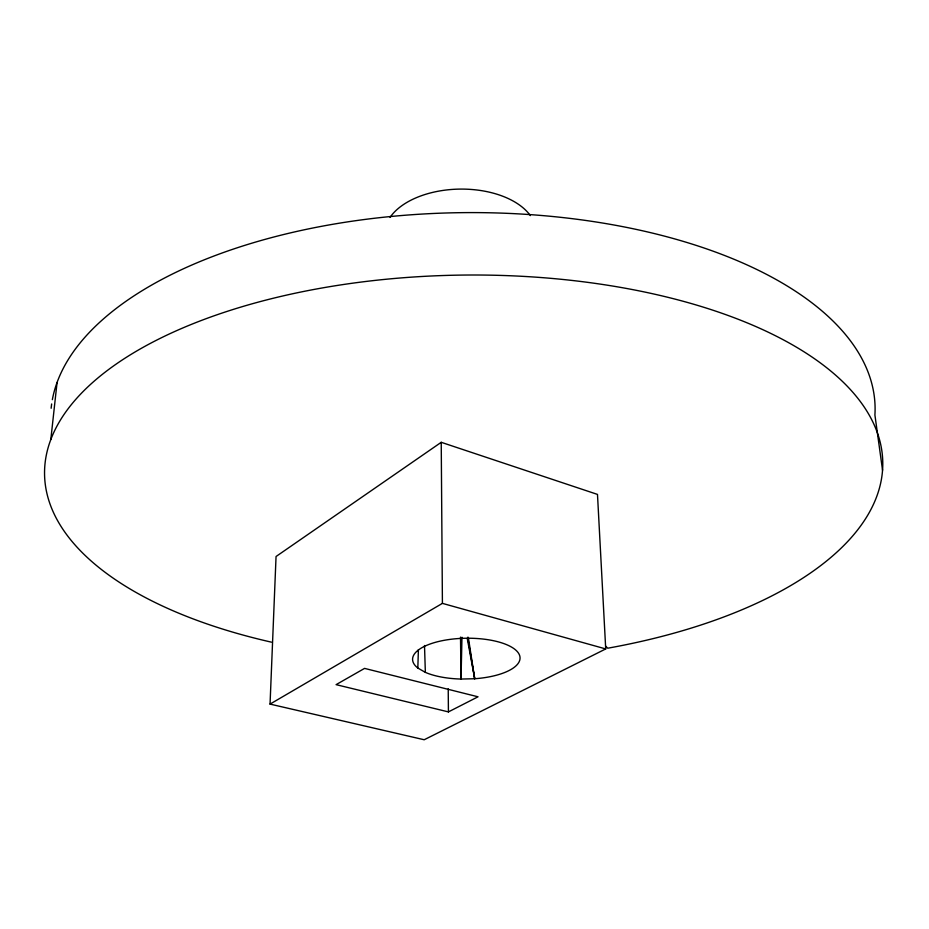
<?xml version="1.0" encoding="UTF-8"?>
<svg xmlns="http://www.w3.org/2000/svg" width="929" height="929" viewBox="0 0 929 929"><rect width="100%" height="100%" fill="white"/><g stroke="black" fill="none" stroke-linecap="round" stroke-linejoin="round"><path stroke-width="1.39" d="M461.968 637.248L461.028 679.053L474.707 678.739A53.731 20.426 -0.8 0 0 518.336 652.924A53.731 20.426 -0.8 0 0 447.929 639.686A53.731 20.426 -0.8 0 0 417.829 668.044L425.354 672.364A53.731 20.426 -0.8 0 0 461.028 679.053L460.517 637.12M417.829 668.044L418.398 649.638M270.049 704.101L276.052 556.506L441.229 442.309L597.486 494.414L605.72 648.93L424.193 739.751L270.049 704.101L442.413 603.374L605.72 648.93M50.816 439.522L57.064 382.469M448.417 711.904L478.017 696.796L364.563 668.392L336.089 684.65L448.417 711.904L448.219 688.819M605.696 646.189L607.729 648.21A419.165 193.244 -0.8 0 0 809.891 355.598A419.165 193.244 -0.8 0 0 149.766 343.707A419.165 193.244 -0.8 0 0 271.384 642.148M467.217 638.281L474.707 678.739L468.321 637.329M467.682 637.294L474.707 678.739M882.55 470.225L874.909 414.973A412.244 200.652 -0.8 0 0 487.632 212.741A412.244 200.652 -0.8 0 0 52.349 399.667M424.507 645.504L425.354 672.364M441.229 442.309L442.413 603.374M51.141 408.272A412.244 200.652 -0.8 0 1 51.652 403.964M390.017 217.421A75.748 43.953 -0.8 0 1 459.878 189.098A75.748 43.953 -0.8 0 1 530.354 215.598"/></g></svg>
